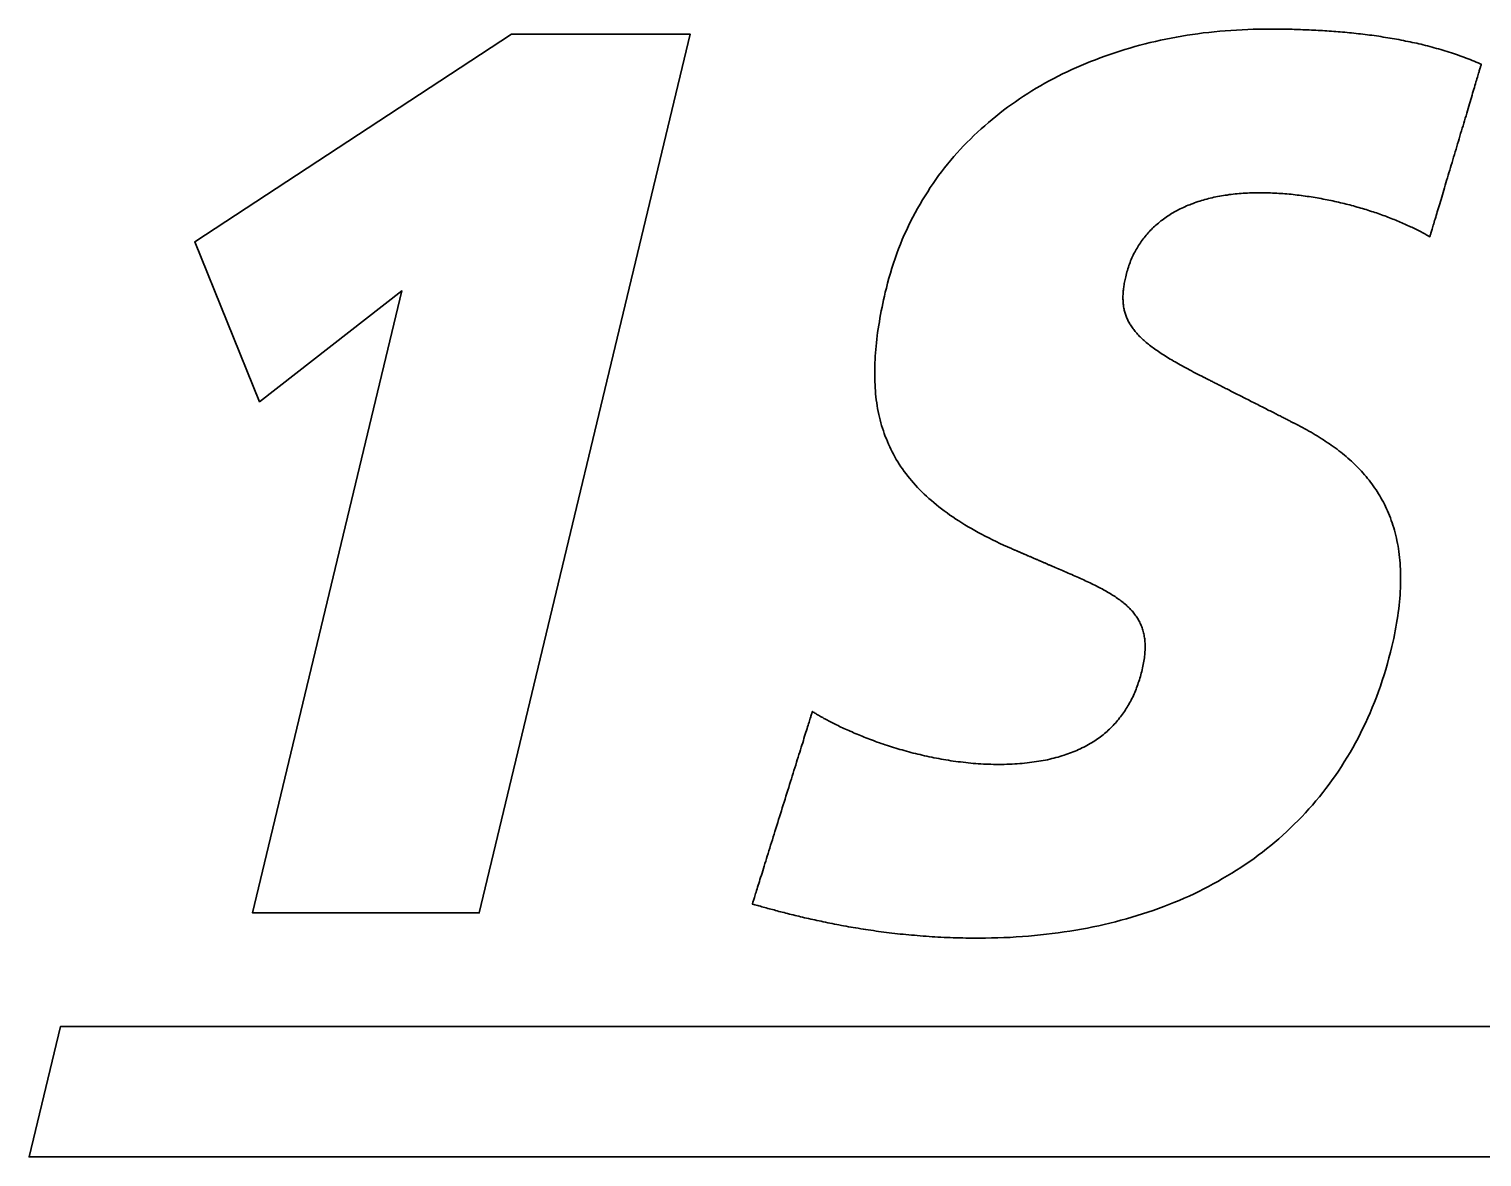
# Model space of a CAD drawing. Header units: millimetres. Extents: x 112 to 1408, y 148 to 1021.
# Drawn here: x 502.57 to 515.26, y 342.98 to 352.83 of the extents above; entities that cross this region are included whole.
import ezdxf

# ---------------------------------------------------------------- set-up
doc = ezdxf.new("R2010")
doc.units = ezdxf.units.MM
doc.layers.get('0').update_dxf_attribs({"color": 5, "lineweight": 30})

msp = doc.modelspace()

# ---------------------------------------------------------------- linework, layer by layer
for points in [[(505.823, 350.543), (505.823, 350.543), (504.579, 349.575), (504.013, 350.972), (506.78, 352.786), (508.341, 352.786), (506.498, 345.11), (504.518, 345.11), (505.823, 350.543)], [(509.409, 346.87), (509.409, 346.87), (509.416, 346.865), (509.423, 346.861), (509.43, 346.856), (509.438, 346.851), (509.446, 346.847), (509.454, 346.842), (509.463, 346.837), (509.471, 346.831), (509.48, 346.826), (509.49, 346.821), (509.499, 346.816), (509.509, 346.81), (509.519, 346.805), (509.529, 346.799), (509.54, 346.793), (509.551, 346.788), (509.562, 346.782), (509.573, 346.776), (509.584, 346.77), (509.596, 346.764), (509.608, 346.758), (509.62, 346.752), (509.633, 346.746), (509.646, 346.74), (509.658, 346.734), (509.671, 346.728), (509.685, 346.722), (509.698, 346.716), (509.712, 346.709), (509.726, 346.703), (509.74, 346.697), (509.755, 346.691), (509.769, 346.684), (509.784, 346.678), (509.799, 346.672), (509.814, 346.665), (509.83, 346.659), (509.845, 346.653), (509.861, 346.647), (509.877, 346.64), (509.893, 346.634), (509.909, 346.628), (509.926, 346.622), (509.943, 346.616), (509.959, 346.609), (509.976, 346.603), (509.994, 346.597), (510.011, 346.591), (510.029, 346.585), (510.046, 346.579), (510.064, 346.573), (510.082, 346.567), (510.1, 346.562), (510.118, 346.556), (510.137, 346.55), (510.156, 346.545), (510.174, 346.539), (510.193, 346.534), (510.212, 346.528), (510.231, 346.523), (510.251, 346.518), (510.27, 346.512), (510.29, 346.507), (510.309, 346.502), (510.329, 346.497), (510.349, 346.493), (510.369, 346.488), (510.389, 346.483), (510.41, 346.479), (510.43, 346.475), (510.451, 346.47), (510.471, 346.466), (510.492, 346.462), (510.513, 346.458), (510.534, 346.454), (510.555, 346.45), (510.576, 346.447), (510.597, 346.444), (510.618, 346.44), (510.64, 346.437), (510.661, 346.434), (510.683, 346.431), (510.704, 346.429), (510.726, 346.426), (510.748, 346.424), (510.77, 346.421), (510.792, 346.419), (510.814, 346.417), (510.836, 346.416), (510.858, 346.414), (510.88, 346.413), (510.903, 346.411), (510.925, 346.411), (510.947, 346.41), (510.969, 346.409), (510.992, 346.408), (511.014, 346.408), (511.037, 346.408), (511.061, 346.408), (511.084, 346.408), (511.108, 346.409), (511.131, 346.41), (511.153, 346.411), (511.176, 346.412), (511.198, 346.413), (511.22, 346.415), (511.241, 346.417), (511.263, 346.419), (511.284, 346.421), (511.305, 346.423), (511.326, 346.426), (511.346, 346.429), (511.366, 346.432), (511.386, 346.435), (511.406, 346.438), (511.425, 346.442), (511.445, 346.445), (511.464, 346.449), (511.482, 346.453), (511.501, 346.458), (511.519, 346.462), (511.537, 346.467), (511.555, 346.472), (511.572, 346.477), (511.589, 346.482), (511.607, 346.487), (511.623, 346.493), (511.64, 346.499), (511.656, 346.505), (511.672, 346.511), (511.688, 346.517), (511.704, 346.523), (511.719, 346.53), (511.735, 346.537), (511.75, 346.544), (511.764, 346.551), (511.779, 346.558), (511.793, 346.565), (511.807, 346.573), (511.821, 346.581), (511.835, 346.589), (511.848, 346.597), (511.862, 346.605), (511.875, 346.614), (511.888, 346.622), (511.9, 346.631), (511.913, 346.64), (511.925, 346.649), (511.937, 346.658), (511.949, 346.667), (511.96, 346.677), (511.972, 346.686), (511.983, 346.696), (511.994, 346.706), (512.005, 346.716), (512.015, 346.726), (512.026, 346.737), (512.036, 346.747), (512.046, 346.758), (512.056, 346.768), (512.065, 346.779), (512.075, 346.79), (512.084, 346.801), (512.093, 346.813), (512.102, 346.824), (512.11, 346.836), (512.119, 346.847), (512.127, 346.859), (512.135, 346.871), (512.143, 346.883), (512.151, 346.895), (512.159, 346.907), (512.166, 346.92), (512.173, 346.932), (512.18, 346.945), (512.187, 346.957), (512.194, 346.97), (512.2, 346.983), (512.207, 346.996), (512.213, 347.01), (512.219, 347.023), (512.225, 347.036), (512.231, 347.05), (512.236, 347.064), (512.241, 347.077), (512.247, 347.091), (512.252, 347.105), (512.256, 347.119), (512.261, 347.133), (512.266, 347.147), (512.27, 347.162), (512.274, 347.176), (512.278, 347.191), (512.282, 347.205), (512.286, 347.22), (512.29, 347.235), (512.293, 347.25), (512.297, 347.265), (512.3, 347.28), (512.302, 347.295), (512.305, 347.309), (512.307, 347.324), (512.309, 347.338), (512.311, 347.352), (512.312, 347.365), (512.313, 347.379), (512.314, 347.392), (512.315, 347.405), (512.315, 347.418), (512.316, 347.431), (512.316, 347.443), (512.315, 347.455), (512.315, 347.467), (512.314, 347.479), (512.313, 347.491), (512.312, 347.503), (512.31, 347.514), (512.308, 347.525), (512.306, 347.537), (512.304, 347.547), (512.302, 347.558), (512.299, 347.569), (512.296, 347.579), (512.293, 347.59), (512.289, 347.6), (512.286, 347.61), (512.282, 347.62), (512.277, 347.629), (512.273, 347.639), (512.269, 347.649), (512.264, 347.658), (512.259, 347.667), (512.254, 347.676), (512.248, 347.685), (512.242, 347.694), (512.237, 347.703), (512.23, 347.712), (512.224, 347.72), (512.217, 347.728), (512.211, 347.737), (512.204, 347.745), (512.196, 347.753), (512.189, 347.761), (512.182, 347.769), (512.174, 347.777), (512.166, 347.785), (512.157, 347.793), (512.149, 347.8), (512.14, 347.808), (512.131, 347.815), (512.123, 347.822), (512.113, 347.83), (512.104, 347.837), (512.094, 347.844), (512.084, 347.851), (512.074, 347.858), (512.064, 347.865), (512.054, 347.873), (512.043, 347.879), (512.032, 347.886), (512.021, 347.893), (512.01, 347.9), (511.999, 347.907), (511.987, 347.913), (511.976, 347.92), (511.964, 347.927), (511.952, 347.933), (511.939, 347.94), (511.927, 347.947), (511.914, 347.953), (511.902, 347.96), (511.889, 347.966), (511.876, 347.973), (511.862, 347.98), (511.849, 347.986), (511.835, 347.993), (511.821, 347.999), (511.807, 348.006), (511.793, 348.012), (511.779, 348.019), (511.765, 348.025), (511.75, 348.032), (511.735, 348.039), (511.72, 348.045), (511.705, 348.052), (511.69, 348.059), (511.675, 348.065), (511.659, 348.072), (511.643, 348.079), (511.627, 348.086), (511.611, 348.093), (511.595, 348.1), (511.579, 348.107), (511.565, 348.112), (511.565, 348.113), (511.565, 348.113), (511.564, 348.113), (511.563, 348.113), (511.562, 348.114), (511.561, 348.115), (511.559, 348.115), (511.557, 348.116), (511.555, 348.117), (511.553, 348.118), (511.551, 348.119), (511.548, 348.12), (511.545, 348.121), (511.542, 348.122), (511.539, 348.124), (511.536, 348.125), (511.532, 348.127), (511.529, 348.128), (511.525, 348.13), (511.52, 348.132), (511.516, 348.134), (511.512, 348.136), (511.508, 348.137), (511.503, 348.139), (511.498, 348.142), (511.493, 348.144), (511.488, 348.146), (511.483, 348.148), (511.478, 348.15), (511.473, 348.152), (511.467, 348.155), (511.462, 348.157), (511.457, 348.159), (511.451, 348.162), (511.445, 348.164), (511.439, 348.167), (511.433, 348.169), (511.428, 348.172), (511.422, 348.175), (511.416, 348.177), (511.41, 348.18), (511.403, 348.182), (511.397, 348.185), (511.391, 348.188), (511.385, 348.19), (511.379, 348.193), (511.372, 348.196), (511.366, 348.198), (511.36, 348.201), (511.354, 348.204), (511.347, 348.207), (511.341, 348.209), (511.335, 348.212), (511.329, 348.215), (511.322, 348.217), (511.316, 348.22), (511.31, 348.223), (511.304, 348.225), (511.298, 348.228), (511.292, 348.23), (511.286, 348.233), (511.281, 348.235), (511.275, 348.238), (511.269, 348.24), (511.263, 348.243), (511.258, 348.245), (511.252, 348.247), (511.247, 348.25), (511.242, 348.252), (511.237, 348.254), (511.232, 348.256), (511.227, 348.258), (511.222, 348.261), (511.217, 348.263), (511.213, 348.264), (511.208, 348.266), (511.204, 348.268), (511.2, 348.27), (511.196, 348.272), (511.192, 348.273), (511.189, 348.275), (511.185, 348.276), (511.182, 348.278), (511.179, 348.279), (511.176, 348.28), (511.173, 348.282), (511.171, 348.283), (511.168, 348.284), (511.166, 348.285), (511.164, 348.285), (511.163, 348.286), (511.161, 348.287), (511.16, 348.287), (511.159, 348.288), (511.158, 348.288), (511.157, 348.289), (511.157, 348.289), (511.148, 348.292), (511.114, 348.308), (511.079, 348.323), (511.046, 348.338), (511.013, 348.354), (510.981, 348.37), (510.949, 348.386), (510.918, 348.402), (510.887, 348.418), (510.857, 348.434), (510.827, 348.45), (510.798, 348.467), (510.77, 348.483), (510.742, 348.5), (510.714, 348.517), (510.688, 348.534), (510.661, 348.551), (510.635, 348.569), (510.61, 348.586), (510.585, 348.604), (510.561, 348.621), (510.537, 348.639), (510.514, 348.657), (510.492, 348.675), (510.469, 348.694), (510.448, 348.712), (510.427, 348.731), (510.406, 348.75), (510.386, 348.769), (510.366, 348.788), (510.347, 348.807), (510.328, 348.826), (510.31, 348.846), (510.293, 348.866), (510.275, 348.886), (510.259, 348.906), (510.242, 348.926), (510.227, 348.946), (510.211, 348.967), (510.197, 348.988), (510.182, 349.008), (510.168, 349.03), (510.155, 349.051), (510.142, 349.072), (510.13, 349.094), (510.118, 349.116), (510.106, 349.138), (510.095, 349.16), (510.084, 349.182), (510.074, 349.205), (510.064, 349.227), (510.055, 349.25), (510.046, 349.273), (510.037, 349.297), (510.029, 349.32), (510.021, 349.344), (510.014, 349.368), (510.007, 349.392), (510.001, 349.416), (509.995, 349.441), (509.989, 349.465), (509.984, 349.49), (509.979, 349.515), (509.975, 349.54), (509.971, 349.566), (509.967, 349.591), (509.964, 349.617), (509.961, 349.644), (509.959, 349.67), (509.957, 349.696), (509.956, 349.723), (509.954, 349.75), (509.953, 349.777), (509.953, 349.805), (509.953, 349.832), (509.953, 349.86), (509.954, 349.888), (509.955, 349.916), (509.956, 349.945), (509.958, 349.974), (509.96, 350.003), (509.962, 350.032), (509.965, 350.061), (509.968, 350.091), (509.971, 350.121), (509.975, 350.151), (509.979, 350.181), (509.984, 350.212), (509.988, 350.243), (509.994, 350.274), (509.999, 350.305), (510.005, 350.336), (510.011, 350.368), (510.017, 350.4), (510.024, 350.433), (510.031, 350.465), (510.038, 350.498), (510.046, 350.531), (510.055, 350.568), (510.066, 350.612), (510.078, 350.656), (510.09, 350.699), (510.103, 350.742), (510.117, 350.785), (510.131, 350.827), (510.146, 350.869), (510.162, 350.91), (510.178, 350.951), (510.194, 350.991), (510.212, 351.032), (510.23, 351.071), (510.248, 351.111), (510.267, 351.15), (510.287, 351.188), (510.307, 351.226), (510.328, 351.264), (510.349, 351.301), (510.37, 351.338), (510.393, 351.375), (510.416, 351.41), (510.439, 351.446), (510.463, 351.481), (510.487, 351.516), (510.512, 351.55), (510.538, 351.584), (510.564, 351.618), (510.59, 351.651), (510.617, 351.684), (510.645, 351.716), (510.673, 351.748), (510.701, 351.779), (510.73, 351.81), (510.759, 351.84), (510.789, 351.87), (510.82, 351.9), (510.851, 351.929), (510.882, 351.958), (510.914, 351.986), (510.946, 352.014), (510.978, 352.041), (511.011, 352.068), (511.045, 352.095), (511.079, 352.121), (511.113, 352.147), (511.148, 352.172), (511.183, 352.196), (511.218, 352.221), (511.254, 352.245), (511.291, 352.268), (511.327, 352.291), (511.365, 352.313), (511.402, 352.335), (511.44, 352.357), (511.478, 352.378), (511.517, 352.398), (511.556, 352.419), (511.595, 352.438), (511.635, 352.458), (511.675, 352.476), (511.715, 352.495), (511.756, 352.513), (511.797, 352.53), (511.839, 352.547), (511.881, 352.563), (511.923, 352.579), (511.965, 352.594), (512.008, 352.609), (512.051, 352.624), (512.094, 352.638), (512.138, 352.651), (512.182, 352.664), (512.226, 352.677), (512.27, 352.689), (512.315, 352.701), (512.36, 352.712), (512.405, 352.722), (512.451, 352.732), (512.497, 352.742), (512.543, 352.751), (512.589, 352.76), (512.636, 352.768), (512.682, 352.776), (512.729, 352.783), (512.777, 352.79), (512.824, 352.796), (512.872, 352.801), (512.92, 352.807), (512.968, 352.811), (513.016, 352.815), (513.065, 352.819), (513.114, 352.822), (513.163, 352.825), (513.212, 352.827), (513.261, 352.829), (513.31, 352.83), (513.36, 352.83), (513.398, 352.83), (513.416, 352.83), (513.434, 352.83), (513.452, 352.83), (513.47, 352.83), (513.488, 352.83), (513.507, 352.83), (513.525, 352.829), (513.543, 352.829), (513.562, 352.829), (513.581, 352.828), (513.599, 352.828), (513.618, 352.827), (513.636, 352.827), (513.655, 352.826), (513.674, 352.826), (513.693, 352.825), (513.712, 352.824), (513.731, 352.823), (513.75, 352.823), (513.769, 352.822), (513.788, 352.821), (513.808, 352.82), (513.827, 352.819), (513.846, 352.818), (513.866, 352.817), (513.885, 352.816), (513.904, 352.814), (513.924, 352.813), (513.943, 352.812), (513.963, 352.81), (513.982, 352.809), (514.002, 352.807), (514.021, 352.805), (514.041, 352.804), (514.061, 352.802), (514.08, 352.8), (514.1, 352.798), (514.119, 352.796), (514.139, 352.794), (514.159, 352.792), (514.179, 352.79), (514.198, 352.788), (514.218, 352.786), (514.238, 352.783), (514.257, 352.781), (514.277, 352.778), (514.297, 352.776), (514.317, 352.773), (514.336, 352.77), (514.356, 352.767), (514.376, 352.764), (514.395, 352.761), (514.415, 352.758), (514.435, 352.755), (514.454, 352.752), (514.474, 352.748), (514.494, 352.745), (514.513, 352.741), (514.533, 352.738), (514.552, 352.734), (514.572, 352.73), (514.591, 352.726), (514.611, 352.722), (514.63, 352.718), (514.65, 352.714), (514.669, 352.71), (514.688, 352.706), (514.708, 352.701), (514.727, 352.697), (514.746, 352.692), (514.765, 352.687), (514.784, 352.683), (514.803, 352.677), (514.822, 352.673), (514.842, 352.667), (514.86, 352.662), (514.879, 352.657), (514.898, 352.651), (514.917, 352.646), (514.935, 352.64), (514.954, 352.634), (514.973, 352.629), (514.991, 352.622), (515.01, 352.616), (515.028, 352.61), (515.046, 352.604), (515.065, 352.597), (515.083, 352.591), (515.101, 352.584), (515.119, 352.577), (515.137, 352.57), (515.155, 352.564), (515.172, 352.556), (515.19, 352.549), (515.208, 352.542), (515.225, 352.534), (515.243, 352.527), (515.253, 352.522), (515.252, 352.521), (515.252, 352.52), (515.251, 352.517), (515.25, 352.513), (515.248, 352.509), (515.247, 352.504), (515.245, 352.498), (515.243, 352.491), (515.241, 352.483), (515.238, 352.475), (515.235, 352.466), (515.233, 352.456), (515.229, 352.445), (515.226, 352.434), (515.222, 352.422), (515.219, 352.409), (515.215, 352.396), (515.211, 352.382), (515.206, 352.368), (515.202, 352.353), (515.197, 352.337), (515.193, 352.321), (515.188, 352.305), (515.182, 352.288), (515.177, 352.27), (515.172, 352.252), (515.166, 352.234), (515.161, 352.215), (515.155, 352.196), (515.149, 352.176), (515.143, 352.156), (515.137, 352.136), (515.131, 352.115), (515.125, 352.095), (515.119, 352.073), (515.112, 352.052), (515.106, 352.03), (515.099, 352.008), (515.093, 351.986), (515.086, 351.964), (515.079, 351.941), (515.072, 351.919), (515.066, 351.896), (515.059, 351.873), (515.052, 351.85), (515.045, 351.827), (515.038, 351.804), (515.032, 351.781), (515.025, 351.758), (515.018, 351.735), (515.011, 351.712), (515.004, 351.689), (514.997, 351.666), (514.99, 351.643), (514.984, 351.621), (514.977, 351.598), (514.97, 351.576), (514.963, 351.553), (514.957, 351.531), (514.95, 351.509), (514.944, 351.487), (514.937, 351.466), (514.931, 351.445), (514.925, 351.424), (514.919, 351.403), (514.913, 351.383), (514.907, 351.363), (514.901, 351.343), (514.895, 351.324), (514.89, 351.305), (514.884, 351.287), (514.879, 351.269), (514.873, 351.251), (514.868, 351.234), (514.863, 351.218), (514.859, 351.202), (514.854, 351.186), (514.85, 351.171), (514.845, 351.157), (514.841, 351.143), (514.837, 351.13), (514.833, 351.117), (514.83, 351.105), (514.826, 351.094), (514.823, 351.083), (514.82, 351.073), (514.817, 351.064), (514.815, 351.055), (514.813, 351.048), (514.811, 351.041), (514.809, 351.035), (514.807, 351.029), (514.806, 351.025), (514.805, 351.021), (514.804, 351.019), (514.803, 351.017), (514.803, 351.016), (514.798, 351.019), (514.788, 351.024), (514.778, 351.03), (514.768, 351.036), (514.758, 351.042), (514.747, 351.047), (514.736, 351.053), (514.726, 351.059), (514.715, 351.064), (514.703, 351.07), (514.692, 351.076), (514.681, 351.082), (514.669, 351.087), (514.657, 351.093), (514.645, 351.099), (514.633, 351.104), (514.621, 351.11), (514.609, 351.116), (514.597, 351.121), (514.584, 351.127), (514.571, 351.133), (514.558, 351.138), (514.545, 351.144), (514.532, 351.149), (514.519, 351.155), (514.506, 351.16), (514.492, 351.166), (514.479, 351.171), (514.465, 351.176), (514.451, 351.182), (514.437, 351.187), (514.423, 351.192), (514.409, 351.198), (514.395, 351.203), (514.38, 351.208), (514.366, 351.213), (514.351, 351.218), (514.337, 351.224), (514.322, 351.229), (514.307, 351.233), (514.292, 351.238), (514.277, 351.243), (514.262, 351.248), (514.246, 351.253), (514.231, 351.258), (514.215, 351.262), (514.2, 351.267), (514.184, 351.272), (514.168, 351.276), (514.152, 351.28), (514.136, 351.285), (514.12, 351.289), (514.104, 351.294), (514.088, 351.298), (514.072, 351.302), (514.055, 351.306), (514.039, 351.31), (514.023, 351.314), (514.006, 351.318), (513.989, 351.322), (513.972, 351.325), (513.956, 351.329), (513.939, 351.333), (513.922, 351.336), (513.905, 351.34), (513.888, 351.343), (513.871, 351.346), (513.854, 351.349), (513.836, 351.352), (513.819, 351.355), (513.802, 351.359), (513.785, 351.361), (513.767, 351.364), (513.75, 351.367), (513.732, 351.369), (513.715, 351.372), (513.697, 351.374), (513.679, 351.377), (513.662, 351.379), (513.644, 351.381), (513.626, 351.383), (513.608, 351.385), (513.591, 351.387), (513.573, 351.388), (513.555, 351.39), (513.537, 351.391), (513.519, 351.393), (513.501, 351.394), (513.483, 351.395), (513.465, 351.396), (513.447, 351.397), (513.429, 351.398), (513.41, 351.399), (513.392, 351.399), (513.374, 351.4), (513.356, 351.4), (513.338, 351.4), (513.32, 351.4), (513.301, 351.4), (513.282, 351.4), (513.264, 351.4), (513.245, 351.399), (513.227, 351.399), (513.209, 351.398), (513.191, 351.397), (513.172, 351.396), (513.155, 351.395), (513.137, 351.393), (513.119, 351.392), (513.101, 351.39), (513.084, 351.388), (513.067, 351.386), (513.05, 351.384), (513.033, 351.381), (513.016, 351.379), (512.999, 351.376), (512.982, 351.373), (512.966, 351.37), (512.949, 351.367), (512.933, 351.364), (512.917, 351.361), (512.901, 351.357), (512.885, 351.353), (512.869, 351.349), (512.854, 351.345), (512.838, 351.341), (512.823, 351.337), (512.808, 351.332), (512.793, 351.328), (512.778, 351.323), (512.763, 351.318), (512.748, 351.313), (512.734, 351.307), (512.719, 351.302), (512.705, 351.296), (512.691, 351.291), (512.677, 351.285), (512.664, 351.279), (512.65, 351.273), (512.637, 351.266), (512.623, 351.26), (512.61, 351.253), (512.597, 351.247), (512.584, 351.24), (512.572, 351.233), (512.559, 351.225), (512.547, 351.218), (512.534, 351.21), (512.522, 351.203), (512.51, 351.195), (512.499, 351.187), (512.487, 351.179), (512.476, 351.171), (512.464, 351.162), (512.453, 351.154), (512.442, 351.145), (512.432, 351.136), (512.421, 351.127), (512.41, 351.118), (512.4, 351.109), (512.39, 351.1), (512.38, 351.09), (512.37, 351.08), (512.361, 351.07), (512.351, 351.06), (512.342, 351.05), (512.333, 351.04), (512.324, 351.03), (512.315, 351.019), (512.307, 351.008), (512.298, 350.997), (512.29, 350.987), (512.282, 350.975), (512.274, 350.964), (512.267, 350.953), (512.259, 350.941), (512.252, 350.929), (512.245, 350.918), (512.238, 350.906), (512.231, 350.894), (512.225, 350.881), (512.218, 350.869), (512.212, 350.856), (512.206, 350.843), (512.2, 350.831), (512.195, 350.818), (512.189, 350.805), (512.184, 350.791), (512.179, 350.778), (512.174, 350.764), (512.17, 350.751), (512.165, 350.737), (512.161, 350.723), (512.157, 350.709), (512.153, 350.695), (512.149, 350.68), (512.146, 350.667), (512.144, 350.655), (512.141, 350.643), (512.138, 350.632), (512.136, 350.62), (512.134, 350.609), (512.132, 350.597), (512.13, 350.586), (512.129, 350.575), (512.127, 350.564), (512.126, 350.553), (512.125, 350.543), (512.124, 350.532), (512.123, 350.522), (512.123, 350.511), (512.122, 350.501), (512.122, 350.491), (512.122, 350.48), (512.122, 350.47), (512.123, 350.461), (512.123, 350.451), (512.124, 350.441), (512.125, 350.431), (512.126, 350.422), (512.127, 350.412), (512.128, 350.403), (512.13, 350.394), (512.132, 350.384), (512.134, 350.375), (512.136, 350.366), (512.138, 350.357), (512.141, 350.348), (512.144, 350.34), (512.147, 350.331), (512.15, 350.322), (512.153, 350.313), (512.157, 350.305), (512.161, 350.296), (512.165, 350.288), (512.169, 350.279), (512.173, 350.271), (512.178, 350.262), (512.183, 350.254), (512.188, 350.246), (512.193, 350.237), (512.199, 350.229), (512.204, 350.221), (512.21, 350.213), (512.216, 350.205), (512.223, 350.197), (512.229, 350.189), (512.236, 350.181), (512.243, 350.173), (512.25, 350.165), (512.258, 350.157), (512.265, 350.149), (512.273, 350.141), (512.282, 350.133), (512.29, 350.125), (512.298, 350.117), (512.307, 350.109), (512.316, 350.101), (512.326, 350.093), (512.335, 350.085), (512.345, 350.077), (512.355, 350.069), (512.365, 350.061), (512.376, 350.053), (512.387, 350.045), (512.398, 350.038), (512.409, 350.029), (512.42, 350.022), (512.432, 350.013), (512.444, 350.005), (512.456, 349.997), (512.469, 349.989), (512.482, 349.981), (512.495, 349.973), (512.508, 349.964), (512.521, 349.956), (512.535, 349.948), (512.549, 349.94), (512.564, 349.931), (512.578, 349.923), (512.593, 349.914), (512.608, 349.906), (512.623, 349.897), (512.639, 349.888), (512.655, 349.88), (512.671, 349.871), (512.688, 349.862), (512.704, 349.853), (512.721, 349.844), (512.738, 349.835), (512.756, 349.826), (512.774, 349.817), (512.792, 349.807), (512.81, 349.798), (512.816, 349.795), (512.817, 349.795), (512.818, 349.794), (512.82, 349.793), (512.822, 349.792), (512.824, 349.791), (512.827, 349.789), (512.831, 349.788), (512.835, 349.786), (512.839, 349.784), (512.843, 349.781), (512.848, 349.779), (512.854, 349.776), (512.86, 349.773), (512.866, 349.77), (512.873, 349.766), (512.88, 349.763), (512.887, 349.759), (512.895, 349.755), (512.903, 349.751), (512.911, 349.747), (512.919, 349.743), (512.928, 349.738), (512.937, 349.734), (512.947, 349.729), (512.956, 349.724), (512.966, 349.719), (512.976, 349.714), (512.987, 349.708), (512.997, 349.703), (513.008, 349.698), (513.019, 349.692), (513.03, 349.687), (513.041, 349.681), (513.053, 349.675), (513.064, 349.669), (513.076, 349.663), (513.088, 349.657), (513.1, 349.651), (513.112, 349.645), (513.124, 349.639), (513.137, 349.632), (513.149, 349.626), (513.162, 349.62), (513.174, 349.613), (513.187, 349.607), (513.199, 349.601), (513.212, 349.594), (513.224, 349.588), (513.237, 349.581), (513.249, 349.575), (513.262, 349.569), (513.275, 349.562), (513.287, 349.556), (513.3, 349.55), (513.312, 349.543), (513.324, 349.537), (513.337, 349.531), (513.349, 349.525), (513.361, 349.519), (513.373, 349.513), (513.385, 349.506), (513.396, 349.5), (513.408, 349.495), (513.419, 349.489), (513.43, 349.483), (513.442, 349.478), (513.452, 349.472), (513.463, 349.467), (513.473, 349.461), (513.484, 349.456), (513.494, 349.451), (513.504, 349.446), (513.513, 349.441), (513.522, 349.437), (513.531, 349.432), (513.54, 349.428), (513.548, 349.423), (513.557, 349.419), (513.564, 349.415), (513.572, 349.411), (513.579, 349.408), (513.586, 349.404), (513.592, 349.401), (513.598, 349.398), (513.604, 349.395), (513.609, 349.392), (513.614, 349.39), (513.619, 349.388), (513.623, 349.386), (513.627, 349.384), (513.63, 349.382), (513.633, 349.381), (513.635, 349.379), (513.637, 349.379), (513.638, 349.378), (513.639, 349.377), (513.64, 349.377), (513.654, 349.37), (513.673, 349.36), (513.691, 349.35), (513.71, 349.34), (513.728, 349.33), (513.747, 349.319), (513.765, 349.309), (513.783, 349.298), (513.801, 349.287), (513.819, 349.277), (513.837, 349.266), (513.855, 349.254), (513.873, 349.243), (513.89, 349.232), (513.907, 349.22), (513.925, 349.208), (513.942, 349.197), (513.958, 349.185), (513.975, 349.172), (513.992, 349.16), (514.008, 349.147), (514.025, 349.135), (514.041, 349.122), (514.057, 349.109), (514.072, 349.096), (514.088, 349.082), (514.103, 349.069), (514.118, 349.055), (514.133, 349.041), (514.148, 349.027), (514.163, 349.013), (514.177, 348.998), (514.191, 348.983), (514.206, 348.968), (514.219, 348.953), (514.233, 348.938), (514.246, 348.922), (514.259, 348.906), (514.272, 348.89), (514.285, 348.874), (514.297, 348.858), (514.309, 348.841), (514.321, 348.824), (514.333, 348.807), (514.344, 348.79), (514.355, 348.772), (514.366, 348.754), (514.376, 348.736), (514.387, 348.717), (514.397, 348.699), (514.407, 348.68), (514.416, 348.66), (514.425, 348.641), (514.434, 348.621), (514.443, 348.601), (514.451, 348.581), (514.459, 348.56), (514.466, 348.539), (514.474, 348.518), (514.481, 348.497), (514.488, 348.475), (514.494, 348.453), (514.5, 348.431), (514.506, 348.408), (514.511, 348.385), (514.516, 348.362), (514.521, 348.338), (514.525, 348.315), (514.529, 348.29), (514.533, 348.266), (514.536, 348.241), (514.539, 348.216), (514.541, 348.191), (514.543, 348.165), (514.545, 348.138), (514.546, 348.112), (514.547, 348.085), (514.548, 348.058), (514.548, 348.031), (514.548, 348.003), (514.547, 347.974), (514.546, 347.946), (514.545, 347.917), (514.543, 347.888), (514.541, 347.858), (514.538, 347.828), (514.535, 347.798), (514.532, 347.767), (514.527, 347.735), (514.523, 347.704), (514.518, 347.672), (514.513, 347.64), (514.507, 347.607), (514.501, 347.574), (514.494, 347.54), (514.487, 347.506), (514.479, 347.472), (514.471, 347.437), (514.46, 347.389), (514.446, 347.338), (514.433, 347.288), (514.418, 347.238), (514.403, 347.189), (514.387, 347.14), (514.371, 347.092), (514.354, 347.044), (514.337, 346.996), (514.319, 346.95), (514.3, 346.904), (514.281, 346.858), (514.261, 346.813), (514.24, 346.768), (514.219, 346.724), (514.198, 346.68), (514.176, 346.637), (514.153, 346.595), (514.13, 346.553), (514.106, 346.511), (514.081, 346.47), (514.056, 346.429), (514.031, 346.39), (514.005, 346.35), (513.978, 346.311), (513.951, 346.273), (513.924, 346.235), (513.895, 346.197), (513.867, 346.161), (513.838, 346.124), (513.808, 346.089), (513.778, 346.053), (513.747, 346.019), (513.716, 345.984), (513.684, 345.951), (513.652, 345.917), (513.619, 345.885), (513.586, 345.853), (513.553, 345.821), (513.518, 345.79), (513.484, 345.759), (513.449, 345.729), (513.413, 345.7), (513.377, 345.671), (513.341, 345.642), (513.304, 345.614), (513.267, 345.587), (513.229, 345.56), (513.191, 345.534), (513.152, 345.508), (513.113, 345.483), (513.073, 345.458), (513.033, 345.433), (512.993, 345.41), (512.952, 345.386), (512.911, 345.364), (512.87, 345.342), (512.828, 345.32), (512.785, 345.299), (512.743, 345.278), (512.699, 345.258), (512.656, 345.239), (512.612, 345.22), (512.567, 345.202), (512.523, 345.183), (512.478, 345.166), (512.432, 345.149), (512.387, 345.133), (512.34, 345.117), (512.294, 345.102), (512.247, 345.087), (512.2, 345.073), (512.152, 345.059), (512.104, 345.046), (512.056, 345.033), (512.008, 345.021), (511.959, 345.01), (511.91, 344.999), (511.86, 344.988), (511.811, 344.978), (511.76, 344.969), (511.71, 344.96), (511.659, 344.952), (511.608, 344.944), (511.557, 344.937), (511.505, 344.93), (511.453, 344.924), (511.401, 344.918), (511.349, 344.913), (511.296, 344.908), (511.243, 344.904), (511.19, 344.901), (511.136, 344.897), (511.082, 344.895), (511.028, 344.893), (510.974, 344.892), (510.92, 344.891), (510.865, 344.89), (510.833, 344.89), (510.805, 344.891), (510.777, 344.891), (510.749, 344.891), (510.722, 344.892), (510.694, 344.892), (510.667, 344.893), (510.64, 344.894), (510.613, 344.895), (510.586, 344.896), (510.559, 344.897), (510.532, 344.899), (510.506, 344.9), (510.48, 344.902), (510.454, 344.903), (510.428, 344.905), (510.402, 344.907), (510.376, 344.908), (510.351, 344.91), (510.325, 344.912), (510.3, 344.915), (510.275, 344.917), (510.25, 344.919), (510.226, 344.922), (510.201, 344.924), (510.177, 344.926), (510.152, 344.929), (510.128, 344.932), (510.104, 344.934), (510.081, 344.937), (510.057, 344.94), (510.034, 344.943), (510.011, 344.946), (509.987, 344.949), (509.965, 344.952), (509.942, 344.956), (509.919, 344.959), (509.897, 344.962), (509.875, 344.965), (509.853, 344.969), (509.831, 344.972), (509.809, 344.976), (509.787, 344.979), (509.766, 344.983), (509.745, 344.987), (509.724, 344.99), (509.703, 344.994), (509.682, 344.998), (509.662, 345.002), (509.641, 345.005), (509.621, 345.009), (509.601, 345.013), (509.582, 345.017), (509.562, 345.021), (509.543, 345.025), (509.523, 345.029), (509.504, 345.032), (509.485, 345.037), (509.467, 345.041), (509.448, 345.045), (509.43, 345.049), (509.412, 345.053), (509.394, 345.057), (509.376, 345.061), (509.358, 345.065), (509.341, 345.069), (509.323, 345.073), (509.306, 345.077), (509.29, 345.081), (509.273, 345.085), (509.257, 345.089), (509.24, 345.093), (509.224, 345.097), (509.208, 345.101), (509.192, 345.105), (509.177, 345.109), (509.161, 345.113), (509.146, 345.117), (509.131, 345.121), (509.117, 345.124), (509.102, 345.128), (509.088, 345.132), (509.074, 345.136), (509.059, 345.14), (509.046, 345.143), (509.032, 345.147), (509.019, 345.15), (509.005, 345.154), (508.993, 345.158), (508.98, 345.161), (508.967, 345.165), (508.955, 345.168), (508.942, 345.171), (508.931, 345.175), (508.919, 345.178), (508.907, 345.181), (508.896, 345.184), (508.885, 345.187), (508.884, 345.188), (508.885, 345.189), (508.885, 345.192), (508.886, 345.195), (508.888, 345.2), (508.889, 345.205), (508.891, 345.212), (508.894, 345.219), (508.896, 345.227), (508.899, 345.236), (508.902, 345.246), (508.905, 345.256), (508.909, 345.268), (508.913, 345.28), (508.917, 345.293), (508.921, 345.307), (508.926, 345.321), (508.93, 345.336), (508.935, 345.352), (508.94, 345.368), (508.946, 345.385), (508.951, 345.403), (508.957, 345.421), (508.963, 345.44), (508.969, 345.459), (508.975, 345.479), (508.981, 345.499), (508.988, 345.52), (508.994, 345.541), (509.001, 345.563), (509.008, 345.585), (509.015, 345.607), (509.022, 345.63), (509.029, 345.653), (509.037, 345.677), (509.044, 345.701), (509.052, 345.725), (509.059, 345.749), (509.067, 345.774), (509.075, 345.798), (509.082, 345.823), (509.09, 345.849), (509.098, 345.874), (509.106, 345.899), (509.114, 345.925), (509.122, 345.951), (509.13, 345.976), (509.138, 346.002), (509.146, 346.028), (509.154, 346.054), (509.162, 346.079), (509.17, 346.105), (509.178, 346.131), (509.186, 346.156), (509.194, 346.182), (509.202, 346.207), (509.21, 346.232), (509.218, 346.257), (509.225, 346.282), (509.233, 346.306), (509.241, 346.331), (509.248, 346.355), (509.256, 346.379), (509.263, 346.402), (509.27, 346.426), (509.277, 346.448), (509.284, 346.471), (509.291, 346.493), (509.298, 346.515), (509.304, 346.536), (509.311, 346.557), (509.317, 346.577), (509.324, 346.597), (509.33, 346.616), (509.335, 346.635), (509.341, 346.653), (509.347, 346.671), (509.352, 346.688), (509.357, 346.704), (509.362, 346.72), (509.367, 346.735), (509.371, 346.75), (509.376, 346.763), (509.38, 346.776), (509.384, 346.789), (509.387, 346.8), (509.39, 346.811), (509.394, 346.821), (509.396, 346.83), (509.399, 346.838), (509.401, 346.845), (509.403, 346.851), (509.405, 346.857), (509.406, 346.862), (509.407, 346.865), (509.408, 346.868), (509.409, 346.869), (509.409, 346.87)], [(502.839, 344.117), (502.839, 344.117), (502.566, 342.979), (530.878, 342.979), (531.158, 344.117), (502.839, 344.117)]]:
    msp.add_lwpolyline(points)

doc.saveas('drawing.dxf')
